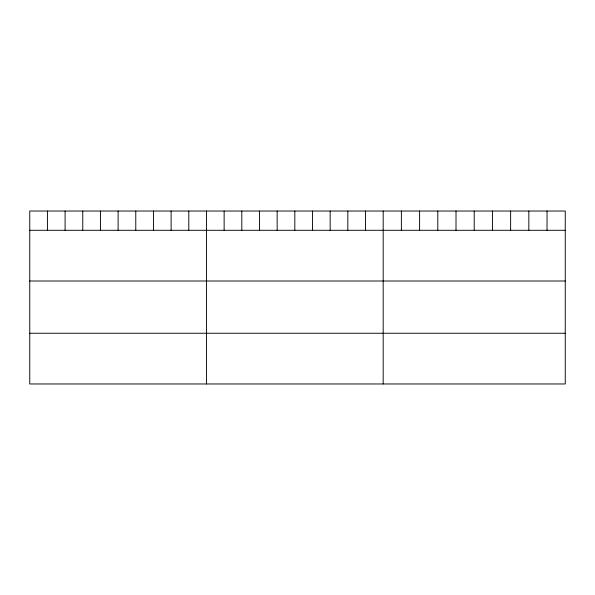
<?xml version="1.0" encoding="UTF-8"?>
<svg xmlns="http://www.w3.org/2000/svg" width="595" height="595" viewBox="0 0 595 595"><rect width="100%" height="100%" fill="white"/><g stroke="black" fill="none" stroke-linecap="round" stroke-linejoin="round"><path stroke-width="0.89" d="M565.25 230.287L565.25 383.968L29.75 383.968L29.75 211.032L565.25 211.032L565.25 230.287L29.75 230.287M29.75 281.004L565.25 281.004M29.75 333.252L565.25 333.252M547.043 211.032L547.043 230.287M528.836 211.032L528.836 230.287M510.629 211.032L510.629 230.287M492.422 211.032L492.422 230.287M474.215 211.032L474.215 230.287M456.008 211.032L456.008 230.287M437.801 211.032L437.801 230.287M419.594 211.032L419.594 230.287M401.387 211.032L401.387 230.287M383.18 211.032L383.18 383.968M365.509 211.032L365.509 230.287M347.837 211.032L347.837 230.287M330.166 211.032L330.166 230.287M312.494 211.032L312.494 230.287M294.822 211.032L294.822 230.287M277.151 211.032L277.151 230.287M259.48 211.032L259.48 230.287M241.808 211.032L241.808 230.287M224.137 211.032L224.137 230.287M206.465 211.032L206.465 383.968M188.793 211.032L188.793 230.287M171.122 211.032L171.122 230.287M153.451 211.032L153.451 230.287M135.779 211.032L135.779 230.287M118.108 211.032L118.108 230.287M100.436 211.032L100.436 230.287M82.764 211.032L82.764 230.287M65.093 211.032L65.093 230.287M47.422 211.032L47.422 230.287"/></g></svg>
